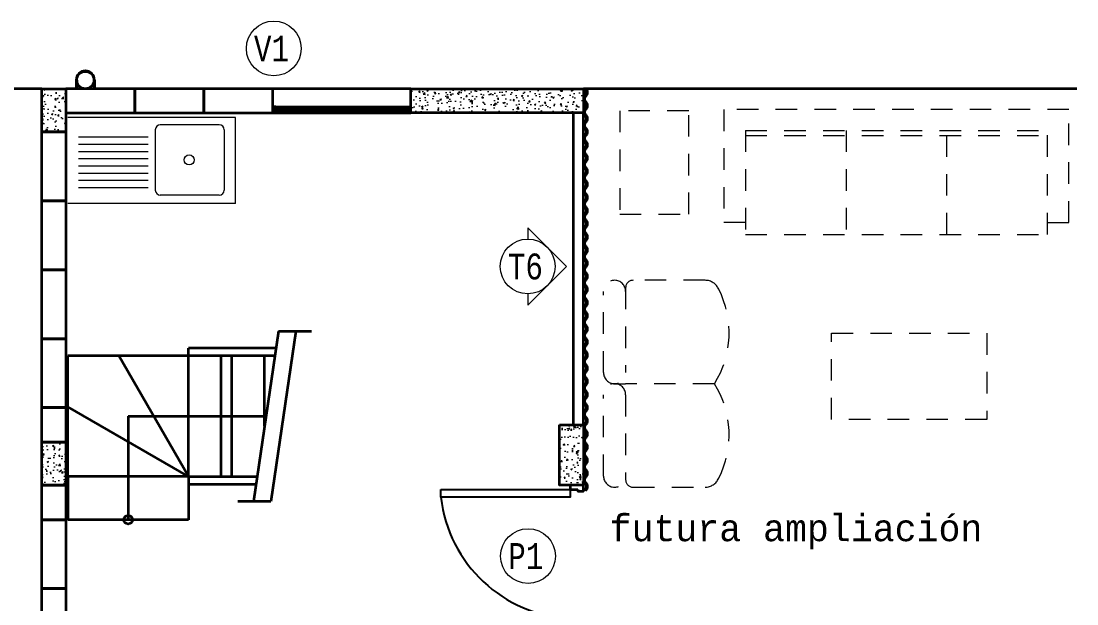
# Model space of a CAD drawing. Header units: metres. Extents: x -89 to 15, y -108 to -10.
# Drawn here: x -27.53 to -21.41, y -64.09 to -60.71 of the extents above; entities that cross this region are included whole.
import ezdxf

# ---------------------------------------------------------------- set-up
doc = ezdxf.new("R2010")
doc.units = ezdxf.units.M
doc.header["$LTSCALE"] = 5
doc.header["$MEASUREMENT"] = 0
doc.linetypes.add('HIDDEN', pattern=[0.375, 0.25, -0.125])
for name, color, linetype, lineweight in [('A-ANNO-SYMB', 3, 'Continuous', 18), ('A-ANNO-TEXT', 3, 'Continuous', 18), ('A-DOOR-FULL', 4, 'Continuous', 25), ('A-FLOR-LEVL', 7, 'Continuous', 35), ('A-FLOR-OVHD', 3, 'HIDDEN', 18), ('A-FLOR-PATT', 8, 'Continuous', 18), ('A-FURN', 8, 'Continuous', 18), ('A-GLAZ-FULL', 4, 'Continuous', 25), ('A-WALL-FULL', 7, 'Continuous', 35)]:
    doc.layers.add(name, color=color, linetype=linetype, lineweight=lineweight)
doc.styles.add('E-ROMANS', font='romans.shx', dxfattribs={"width": 0.8})
doc.styles.add('planta 2$0$COTAS', font='romans.shx', dxfattribs={"height": 0.07})

msp = doc.modelspace()

# ---------------------------------------------------------------- hatches: boundary and pattern name
at = {"layer": 'A-FLOR-PATT'}
h = msp.add_hatch(dxfattribs=at)
h.set_pattern_fill('AR-CONC', color=256, scale=0.0005, style=0)
h.set_pattern_definition([(50, (-0.01, 20), (0.091092334, -0.00796954), [0.009525, -0.104775]), (355, (-0.01, 20), (-0.01762141, 0.09552832), [0.00762, -0.08382]), (100.451, (-0.00241, 19.99934), (0.07347125, 0.08755834), [0.008095, -0.089045]), (46.1842, (-0.01, 20.0254), (0.13553952, -0.02102116), [0.0142875, -0.1571625]), (96.6356, (0.0013, 20.02365), (0.11870212, 0.12371278), [0.0121425, -0.1335675]), (351.184, (-0.01, 20.0254), (0.1187023, 0.12371256), [0.01143, -0.12573]), (21, (0.0027, 20.01905), (0.07580744, -0.05113276), [0.009525, -0.104775]), (326, (0.0027, 20.01905), (0.03090101, 0.09209398), [0.00762, -0.08382]), (71.4514, (0.00902, 20.01479), (0.106708245, 0.04096143), [0.008095, -0.089045]), (37.5, (-0.01, 20), (0.001544302, 0.04227752), [0, -0.082804, 0, -0.08509, 0, -0.0841375]), (7.5, (-0.01, 20), (0.033409831, 0.050090287), [0, -0.048514, 0, -0.080899, 0, -0.0320675]), (327.5, (-0.03832, 20), (0.067795298, -0.002864372), [0, -0.03175, 0, -0.09906, 0, -0.131445]), (317.5, (-0.05102, 20), (0.07406459, 0.012713246), [0, -0.041275, 0, -0.065786, 0, -0.093345])])
h.paths.add_polyline_path([(-27.4146, -61.3509), (-27.2746, -61.3509), (-27.2746, -61.1009), (-27.4146, -61.1009)])
h = msp.add_hatch(dxfattribs=at)
h.set_pattern_fill('AR-CONC', color=256, scale=0.0005, style=0)
h.set_pattern_definition([(50, (8.19, 25.9), (0.091092334, -0.00796954), [0.009525, -0.104775]), (355, (8.19, 25.9), (-0.01762141, 0.09552832), [0.00762, -0.08382]), (100.451, (8.19759, 25.89934), (0.07347125, 0.08755834), [0.008095, -0.089045]), (46.1842, (8.19, 25.9254), (0.13553952, -0.02102116), [0.0142875, -0.1571625]), (96.6356, (8.2013, 25.92365), (0.11870212, 0.12371278), [0.0121425, -0.1335675]), (351.184, (8.19, 25.9254), (0.1187023, 0.12371256), [0.01143, -0.12573]), (21, (8.2027, 25.91905), (0.07580744, -0.05113276), [0.009525, -0.104775]), (326, (8.2027, 25.91905), (0.03090101, 0.09209398), [0.00762, -0.08382]), (71.4514, (8.20902, 25.91479), (0.106708245, 0.04096143), [0.008095, -0.089045]), (37.5, (8.19, 25.9), (0.001544302, 0.04227752), [0, -0.082804, 0, -0.08509, 0, -0.0841375]), (7.5, (8.19, 25.9), (0.033409831, 0.050090287), [0, -0.048514, 0, -0.080899, 0, -0.0320675]), (327.5, (8.16168, 25.9), (0.067795298, -0.002864372), [0, -0.03175, 0, -0.09906, 0, -0.131445]), (317.5, (8.14898, 25.9), (0.07406459, 0.012713246), [0, -0.041275, 0, -0.065786, 0, -0.093345])])
h.paths.add_polyline_path([(-25.2746, -61.1009), (-25.2746, -61.2409), (-24.2746, -61.2409), (-24.2746, -61.1009)])
for points in [[(-26.0751, -61.2047), (-26.0751, -61.2309), (-26.0585, -61.2309), (-26.0585, -61.2284), (-26.0726, -61.2284), (-26.0726, -61.2072), (-26.0585, -61.2072), (-26.0585, -61.2047)], [(-26.0585, -61.2072), (-26.0585, -61.2047), (-26.0751, -61.2047), (-26.0751, -61.2309), (-26.0585, -61.2309), (-26.0585, -61.2284), (-26.0726, -61.2284), (-26.0726, -61.2072)], [(-25.2746, -61.2047), (-25.2746, -61.2309), (-25.2913, -61.2309), (-25.2913, -61.2284), (-25.2771, -61.2284), (-25.2771, -61.2072), (-25.2913, -61.2072), (-25.2913, -61.2047)], [(-25.2912, -61.2072), (-25.2912, -61.2047), (-25.2746, -61.2047), (-25.2746, -61.2309), (-25.2912, -61.2309), (-25.2912, -61.2284), (-25.2771, -61.2284), (-25.2771, -61.2072)]]:
    msp.add_hatch(color=256, dxfattribs=at).paths.add_polyline_path(points)
h = msp.add_hatch(dxfattribs=at)
h.set_pattern_fill('AR-CONC', color=256, scale=0.0005, style=0)
h.set_pattern_definition([(50, (8.99, 20), (0.091092334, -0.00796954), [0.009525, -0.104775]), (355, (8.99, 20), (-0.01762141, 0.09552832), [0.00762, -0.08382]), (100.451, (8.99759, 19.99934), (0.07347125, 0.08755834), [0.008095, -0.089045]), (46.1842, (8.99, 20.0254), (0.13553952, -0.02102116), [0.0142875, -0.1571625]), (96.6356, (9.0013, 20.02365), (0.11870212, 0.12371278), [0.0121425, -0.1335675]), (351.184, (8.99, 20.0254), (0.1187023, 0.12371256), [0.01143, -0.12573]), (21, (9.0027, 20.01905), (0.07580744, -0.05113276), [0.009525, -0.104775]), (326, (9.0027, 20.01905), (0.03090101, 0.09209398), [0.00762, -0.08382]), (71.4514, (9.00902, 20.01479), (0.106708245, 0.04096143), [0.008095, -0.089045]), (37.5, (8.99, 20), (0.001544302, 0.04227752), [0, -0.082804, 0, -0.08509, 0, -0.0841375]), (7.5, (8.99, 20), (0.033409831, 0.050090287), [0, -0.048514, 0, -0.080899, 0, -0.0320675]), (327.5, (8.96168, 20), (0.067795298, -0.002864372), [0, -0.03175, 0, -0.09906, 0, -0.131445]), (317.5, (8.94898, 20), (0.07406459, 0.012713246), [0, -0.041275, 0, -0.065786, 0, -0.093345])])
h.paths.add_polyline_path([(-24.2746, -63.0509), (-24.4146, -63.0509), (-24.4146, -63.4009), (-24.2746, -63.4009)])
h = msp.add_hatch(dxfattribs=at)
h.set_pattern_fill('AR-CONC', color=256, scale=0.0005, style=0)
h.set_pattern_definition([(50, (-0.01, 20), (0.091092334, -0.00796954), [0.009525, -0.104775]), (355, (-0.01, 20), (-0.01762141, 0.09552832), [0.00762, -0.08382]), (100.451, (-0.00241, 19.99934), (0.07347125, 0.08755834), [0.008095, -0.089045]), (46.1842, (-0.01, 20.0254), (0.13553952, -0.02102116), [0.0142875, -0.1571625]), (96.6356, (0.0013, 20.02365), (0.11870212, 0.12371278), [0.0121425, -0.1335675]), (351.184, (-0.01, 20.0254), (0.1187023, 0.12371256), [0.01143, -0.12573]), (21, (0.0027, 20.01905), (0.07580744, -0.05113276), [0.009525, -0.104775]), (326, (0.0027, 20.01905), (0.03090101, 0.09209398), [0.00762, -0.08382]), (71.4514, (0.00902, 20.01479), (0.106708245, 0.04096143), [0.008095, -0.089045]), (37.5, (-0.01, 20), (0.001544302, 0.04227752), [0, -0.082804, 0, -0.08509, 0, -0.0841375]), (7.5, (-0.01, 20), (0.033409831, 0.050090287), [0, -0.048514, 0, -0.080899, 0, -0.0320675]), (327.5, (-0.03832, 20), (0.067795298, -0.002864372), [0, -0.03175, 0, -0.09906, 0, -0.131445]), (317.5, (-0.05102, 20), (0.07406459, 0.012713246), [0, -0.041275, 0, -0.065786, 0, -0.093345])])
h.paths.add_polyline_path([(-27.4146, -63.4009), (-27.2746, -63.4009), (-27.2746, -63.1509), (-27.4146, -63.1509)])

# ---------------------------------------------------------------- linework, layer by layer
at = {"layer": 'A-ANNO-SYMB'}
for p, q in [((-24.5982, -61.9074), (-24.3735, -62.1321)), ((-24.5982, -61.9074), (-24.5982, -61.9732)), ((-24.5982, -62.3567), (-24.3735, -62.1321)), ((-24.5982, -62.2909), (-24.5982, -62.3567))]:
    msp.add_line(p, q, dxfattribs=at)
for centre in [(-26.07, -60.8676), (-24.5982, -62.1321), (-24.5962, -63.8119)]:
    msp.add_circle(centre, 0.1589, dxfattribs=at)
at = {"layer": 'A-DOOR-FULL'}
msp.add_lwpolyline([(-25.1016, -63.4259), (-24.3516, -63.4259), (-24.3516, -63.4709), (-25.1016, -63.4709)], close=True, dxfattribs=at)
msp.add_arc((-24.3085, -63.3786), 0.7984, 186.63627, 266.90667, dxfattribs=at)
at = {"layer": 'A-FLOR-LEVL'}
for p, q in [((-27.2646, -62.6959), (-27.2646, -62.6509)), ((-26.9687, -62.6509), (-27.2646, -62.6509)), ((-27.2646, -62.9468), (-27.2646, -62.6509)), ((-26.5646, -62.6509), (-26.9687, -62.6509)), ((-26.5646, -63.3509), (-26.9687, -62.6509)), ((-26.5646, -63.3509), (-26.5646, -62.6509)), ((-26.3746, -63.3509), (-26.3746, -62.6509)), ((-26.3138, -63.3509), (-26.3138, -62.6509)), ((-26.1238, -63.0584), (-26.1238, -62.6509)), ((-26.5646, -63.3509), (-27.2646, -62.9468)), ((-27.2646, -63.3509), (-27.2646, -62.9468)), ((-26.9146, -63.0009), (-26.1154, -63.0009)), ((-26.9146, -63.0009), (-26.9146, -63.6009)), ((-26.5646, -63.3509), (-27.2646, -63.3509))]:
    msp.add_line(p, q, dxfattribs=at)
msp.add_circle((-26.9146, -63.6009), 0.025, dxfattribs=at)
at = {"layer": 'A-FLOR-OVHD', "ltscale": 0.1}
for p, q in [((-23.4607, -61.2213), (-23.4607, -61.8779)), ((-21.4607, -61.2213), (-23.4607, -61.2213)), ((-21.4607, -61.8779), (-21.4607, -61.2213)), ((-23.3362, -61.3429), (-23.3362, -61.9461)), ((-23.3362, -61.3429), (-21.5851, -61.3429)), ((-23.3362, -61.3716), (-21.5851, -61.3716)), ((-22.7525, -61.3429), (-22.7525, -61.9461)), ((-22.1688, -61.9461), (-22.1688, -61.3429)), ((-21.5851, -61.9461), (-21.5851, -61.3429)), ((-23.3362, -61.9461), (-21.5851, -61.9461)), ((-23.5696, -62.2123), (-23.9873, -62.2123)), ((-24.1588, -62.748), (-24.1588, -62.2766)), ((-24.0302, -62.2552), (-24.0302, -62.748)), ((-24.0945, -62.8123), (-24.0302, -62.8123)), ((-23.5159, -62.8123), (-24.0302, -62.8123)), ((-24.1588, -63.348), (-24.1588, -62.8766)), ((-24.0302, -62.8766), (-24.0302, -63.3694)), ((-23.9873, -63.4123), (-23.5696, -63.4123))]:
    msp.add_line(p, q, dxfattribs=at)
msp.add_lwpolyline([(-23.6646, -61.2288), (-24.0646, -61.2288), (-24.0646, -61.8288), (-23.6646, -61.8288)], close=True, dxfattribs=at)
at = {"layer": 'A-FLOR-OVHD', "ltscale": 0.1, "flags": 128}
for points in [[(-23.3362, -61.8779), (-23.4607, -61.8779)], [(-21.5851, -61.8779), (-21.4607, -61.8779)]]:
    msp.add_lwpolyline(points, dxfattribs=at)
at = {"layer": 'A-FLOR-OVHD', "ltscale": 0.1}
msp.add_lwpolyline([(-22.8368, -62.5192), (-21.9368, -62.5192), (-21.9368, -63.0192), (-22.8368, -63.0192), (-22.8368, -62.5192)], dxfattribs=at)
for centre, radius, start, end in [((-24.0945, -62.2766), 0.0643, 0, 180), ((-23.9873, -62.2552), 0.0429, 90, 180), ((-23.5696, -62.298), 0.0857, 23.57818, 90), ((-23.9846, -62.5162), 0.5544, 327.7159, 27.08845), ((-24.0945, -62.748), 0.0643, 180, 0), ((-24.0945, -62.8766), 0.0643, 0, 180), ((-23.9846, -63.1084), 0.5544, 332.91155, 32.2841), ((-24.0945, -63.348), 0.0643, 180, 0), ((-23.9873, -63.3694), 0.0429, 180, 270), ((-23.5696, -63.3266), 0.0857, 270, 336.42182)]:
    msp.add_arc(centre, radius, start, end, dxfattribs=at)
at = {"layer": 'A-FURN'}
for p, q in [((-26.2928, -61.267), (-27.2646, -61.267)), ((-26.2928, -61.767), (-26.2928, -61.267)), ((-26.7988, -61.3828), (-27.2023, -61.3828)), ((-26.7569, -61.3397), (-26.7569, -61.6888)), ((-26.7988, -61.4246), (-27.2023, -61.4246)), ((-26.7988, -61.4665), (-27.2023, -61.4665)), ((-26.7988, -61.5084), (-27.2023, -61.5084)), ((-26.7988, -61.5503), (-27.2023, -61.5503)), ((-26.7988, -61.5922), (-27.2023, -61.5922)), ((-26.7988, -61.6341), (-27.2023, -61.6341)), ((-26.7988, -61.676), (-27.2023, -61.676))]:
    msp.add_line(p, q, dxfattribs=at)
for points in [[(-26.386, -61.3106), (-26.7278, -61.3106)], [(-26.3569, -61.3397), (-26.3569, -61.6888)], [(-26.386, -61.7179), (-26.7278, -61.7179)], [(-26.2928, -61.767), (-27.2646, -61.767)]]:
    msp.add_lwpolyline(points, dxfattribs=at)
msp.add_circle((-26.5605, -61.5142), 0.0291, dxfattribs=at)
for centre, start, end in [((-26.7278, -61.3397), 90, 180), ((-26.386, -61.3397), 360, 90), ((-26.7278, -61.6888), 180, 270), ((-26.386, -61.6888), 270, 360)]:
    msp.add_arc(centre, 0.0291, start, end, dxfattribs=at)
at = {"layer": 'A-GLAZ-FULL'}
for p, q in [((-26.0585, -61.2047), (-26.0751, -61.2047)), ((-26.0726, -61.2284), (-26.0726, -61.2072)), ((-26.0585, -61.2284), (-26.0726, -61.2284)), ((-26.0685, -61.2244), (-26.0685, -61.2111)), ((-26.0685, -61.2111), (-26.0393, -61.2111)), ((-26.0685, -61.2244), (-26.0393, -61.2244)), ((-26.0601, -61.2047), (-25.2746, -61.2047)), ((-26.0601, -61.2309), (-25.2832, -61.2309)), ((-26.0585, -61.2072), (-26.0585, -61.2047)), ((-26.0585, -61.2309), (-26.0585, -61.2284)), ((-26.0493, -61.2153), (-25.3005, -61.2153)), ((-26.0493, -61.2203), (-26.0493, -61.2153)), ((-26.0493, -61.2203), (-25.3005, -61.2203)), ((-26.0393, -61.2153), (-26.0393, -61.2111)), ((-26.0393, -61.2244), (-26.0393, -61.2203)), ((-25.2813, -61.2111), (-25.3105, -61.2111)), ((-25.3105, -61.2153), (-25.3105, -61.2111)), ((-25.3105, -61.2244), (-25.3105, -61.2203)), ((-25.2813, -61.2244), (-25.3105, -61.2244)), ((-25.3005, -61.2153), (-25.3005, -61.2203)), ((-25.2832, -61.2072), (-25.2832, -61.2047)), ((-25.2832, -61.2284), (-25.2771, -61.2284)), ((-25.2832, -61.2309), (-25.2832, -61.2284)), ((-25.2813, -61.2244), (-25.2813, -61.2111)), ((-25.2771, -61.2072), (-25.2771, -61.2284)), ((-25.2746, -61.2047), (-25.2746, -61.2309))]:
    msp.add_line(p, q, dxfattribs=at)
at = {"layer": 'A-WALL-FULL'}
for p, q in [((-27.2152, -61.0509), (-27.2152, -61.1009)), ((-27.2122, -61.0509), (-27.2122, -61.1009)), ((-27.1122, -61.0509), (-27.1122, -61.1009)), ((-27.1092, -61.0509), (-27.1092, -61.1009)), ((-27.4146, -61.1009), (-30.2746, -61.1009)), ((-26.8746, -61.1009), (-27.2746, -61.1009)), ((-27.2746, -61.1009), (-27.2746, -61.2409)), ((-26.8746, -61.2409), (-26.8746, -61.1009)), ((-26.4746, -61.1009), (-26.8746, -61.1009)), ((-26.8746, -61.1009), (-26.8746, -61.2409)), ((-26.0746, -61.1009), (-26.4746, -61.1009)), ((-26.4746, -61.1009), (-26.4746, -61.2409)), ((-26.4746, -61.2409), (-26.4746, -61.1009)), ((-25.2746, -61.1009), (-26.0746, -61.1009)), ((-26.0746, -61.2409), (-26.0746, -61.1009)), ((-21.4146, -61.1009), (-24.2746, -61.1009)), ((-24.2655, -61.1035), (-24.2623, -61.0996)), ((-27.2746, -61.2409), (-26.8746, -61.2409)), ((-26.8746, -61.2409), (-26.4746, -61.2409)), ((-26.4746, -61.2409), (-26.0746, -61.2409)), ((-26.0746, -61.2409), (-25.2746, -61.2409)), ((-24.3335, -63.0509), (-24.3335, -61.2409)), ((-24.2746, -63.0509), (-24.2749, -61.2409)), ((-27.4146, -61.3509), (-27.2746, -61.3509)), ((-27.4146, -61.7509), (-27.4146, -61.3509)), ((-27.2746, -61.3509), (-27.2746, -61.7509)), ((-27.4146, -61.7509), (-27.2746, -61.7509)), ((-27.4146, -62.1509), (-27.4146, -61.7509)), ((-27.2746, -61.7509), (-27.4146, -61.7509)), ((-27.2746, -61.7509), (-27.2746, -62.1509)), ((-24.2655, -61.7893), (-24.2623, -61.7854)), ((-27.4146, -62.1509), (-27.2746, -62.1509)), ((-27.4146, -62.5509), (-27.4146, -62.1509)), ((-27.2746, -62.1509), (-27.4146, -62.1509)), ((-27.2746, -62.1509), (-27.2746, -62.5509)), ((-24.2655, -62.2084), (-24.2623, -62.2122)), ((-24.2655, -62.3225), (-24.2623, -62.3187)), ((-27.2746, -62.5509), (-27.4146, -62.5509)), ((-27.4146, -62.5509), (-27.2746, -62.5509)), ((-27.4146, -62.9509), (-27.4146, -62.5509)), ((-27.2746, -62.5509), (-27.2746, -62.9509)), ((-26.0574, -62.6059), (-26.5646, -62.6059)), ((-26.5646, -62.6509), (-26.5646, -62.6059)), ((-26.064, -62.6509), (-26.5646, -62.6509)), ((-24.2655, -62.8942), (-24.2623, -62.898)), ((-27.2746, -62.9509), (-27.4146, -62.9509)), ((-27.4146, -62.9509), (-27.2746, -62.9509)), ((-27.4146, -63.1509), (-27.4146, -62.9509)), ((-27.2746, -62.9509), (-27.2746, -63.1509)), ((-27.2746, -63.1509), (-27.4146, -63.1509)), ((-27.2746, -63.4009), (-27.4146, -63.4009)), ((-27.2746, -63.4009), (-27.4146, -63.4009)), ((-27.4146, -63.4009), (-27.2746, -63.4009)), ((-27.4146, -63.6009), (-27.4146, -63.4009)), ((-27.2746, -63.4009), (-27.2746, -63.6009)), ((-27.2646, -63.3509), (-27.2646, -63.6009)), ((-26.5646, -63.3509), (-26.1667, -63.3509)), ((-26.5646, -63.3509), (-26.5646, -63.3959)), ((-26.5646, -63.3509), (-26.5646, -63.3959)), ((-26.1733, -63.3959), (-26.5646, -63.3959)), ((-26.5646, -63.3959), (-26.5646, -63.6009)), ((-24.2655, -63.4274), (-24.2623, -63.4313)), ((-27.2746, -63.6009), (-27.4146, -63.6009)), ((-27.4146, -63.6009), (-27.2746, -63.6009)), ((-27.4146, -64.0009), (-27.4146, -63.6009)), ((-27.2746, -63.6009), (-27.2746, -64.0009)), ((-26.5646, -63.6009), (-27.2646, -63.6009)), ((-27.2746, -64.0009), (-27.4146, -64.0009)), ((-27.4146, -64.0009), (-27.2746, -64.0009)), ((-27.4146, -64.4009), (-27.4146, -64.0009)), ((-27.2746, -64.0009), (-27.2746, -64.4009))]:
    msp.add_line(p, q, dxfattribs=at)
for points in [[(-27.4146, -61.1009), (-27.2746, -61.1009), (-27.2746, -61.3509), (-27.4146, -61.3509)], [(-25.2746, -61.1009), (-24.2746, -61.1009), (-24.2746, -61.2409), (-25.2746, -61.2409)], [(-24.4146, -63.0509), (-24.2746, -63.0509), (-24.2746, -63.4009), (-24.4146, -63.4009)], [(-27.4146, -63.1509), (-27.2746, -63.1509), (-27.2746, -63.4009), (-27.4146, -63.4009)]]:
    msp.add_lwpolyline(points, close=True, dxfattribs=at)
at = {"layer": 'A-WALL-FULL', "const_width": 0.001}
for points in [[(-24.2809, -61.2789), (-24.2749, -61.2789), (-24.2749, -61.2409), (-24.2809, -61.2409), (-24.2829, -61.2429), (-24.3139, -61.2429), (-24.325, -61.2429), (-24.3269, -61.2409), (-24.3329, -61.2409), (-24.3329, -61.2789), (-24.3269, -61.2789)], [(-24.2811, -63.0124), (-24.2751, -63.0124), (-24.2751, -63.0504), (-24.2811, -63.0504), (-24.283, -63.0484), (-24.3141, -63.0484), (-24.3251, -63.0484), (-24.3271, -63.0504), (-24.3331, -63.0504), (-24.3331, -63.0124), (-24.3271, -63.0124)]]:
    msp.add_lwpolyline(points, dxfattribs=at)
at = {"layer": 'A-WALL-FULL'}
for points in [[(-26.043, -62.5072), (-26.1878, -63.4946)], [(-25.9417, -62.5072), (-26.0865, -63.4946)], [(-26.043, -62.5072), (-25.8507, -62.5072)], [(-24.3066, -63.4009), (-24.3066, -63.4009), (-24.3516, -63.4009), (-24.3516, -63.4259), (-24.3066, -63.4259)], [(-24.3066, -63.4259), (-24.3066, -63.4359), (-24.2746, -63.4359), (-24.2746, -63.4009), (-24.3066, -63.4009)], [(-26.0865, -63.4946), (-26.2788, -63.4946)]]:
    msp.add_lwpolyline(points, dxfattribs=at)
msp.add_circle((-27.1622, -61.0509), 0.05, dxfattribs=at)
for centre, radius, start, end in [((-27.1622, -61.0509), 0.053, 0, 180), ((-24.2811, -61.1225), 0.0247, 309.42406, 50.57594), ((-24.2811, -61.1225), 0.0297, 309.42406, 50.57594), ((-24.2498, -61.1606), 0.0247, 129.42406, 230.57594), ((-24.2498, -61.1606), 0.0197, 129.42406, 230.57594), ((-24.2811, -61.1987), 0.0247, 309.42406, 50.57594), ((-24.2811, -61.1987), 0.0297, 309.42406, 50.57594), ((-24.2498, -61.2368), 0.0247, 129.42406, 230.57594), ((-24.2498, -61.2368), 0.0197, 129.42406, 230.57594), ((-24.2811, -61.2749), 0.0247, 309.42406, 50.57594), ((-24.2811, -61.2749), 0.0297, 309.42406, 50.57594), ((-24.2498, -61.313), 0.0247, 129.42406, 230.57594), ((-24.2498, -61.313), 0.0197, 129.42406, 230.57594), ((-24.2498, -61.3892), 0.0247, 129.42406, 230.57594), ((-24.2498, -61.3892), 0.0197, 129.42406, 230.57594), ((-24.2811, -61.3511), 0.0247, 309.42406, 50.57594), ((-24.2811, -61.3511), 0.0297, 309.42406, 50.57594), ((-24.2811, -61.4273), 0.0247, 309.42406, 50.57594), ((-24.2811, -61.4273), 0.0297, 309.42406, 50.57594), ((-24.2498, -61.4654), 0.0247, 129.42406, 230.57594), ((-24.2498, -61.4654), 0.0197, 129.42406, 230.57594), ((-24.2811, -61.5035), 0.0247, 309.42406, 50.57594), ((-24.2811, -61.5035), 0.0297, 309.42406, 50.57594), ((-24.2498, -61.5416), 0.0247, 129.42406, 230.57594), ((-24.2498, -61.5416), 0.0197, 129.42406, 230.57594), ((-24.2811, -61.5797), 0.0247, 309.42406, 50.57594), ((-24.2811, -61.5797), 0.0297, 309.42406, 50.57594), ((-24.2498, -61.6178), 0.0247, 129.42406, 230.57594), ((-24.2498, -61.6178), 0.0197, 129.42406, 230.57594), ((-24.2498, -61.694), 0.0247, 129.42406, 230.57594), ((-24.2498, -61.694), 0.0197, 129.42406, 230.57594), ((-24.2811, -61.6559), 0.0247, 309.42406, 50.57594), ((-24.2811, -61.6559), 0.0297, 309.42406, 50.57594), ((-24.2811, -61.7321), 0.0247, 309.42406, 50.57594), ((-24.2811, -61.7321), 0.0297, 309.42406, 50.57594), ((-24.2498, -61.7702), 0.0247, 129.42406, 230.57594), ((-24.2498, -61.7702), 0.0197, 129.42406, 230.57594), ((-24.2811, -61.8083), 0.0247, 309.42406, 50.57594), ((-24.2811, -61.8083), 0.0247, 309.42406, 50.57594), ((-24.2811, -61.8083), 0.0297, 309.42406, 50.57594), ((-24.2811, -61.8083), 0.0297, 309.42406, 50.57594), ((-24.2498, -61.8464), 0.0247, 129.42406, 230.57594), ((-24.2498, -61.8464), 0.0247, 129.42406, 230.57594), ((-24.2498, -61.8464), 0.0197, 129.42406, 230.57594), ((-24.2498, -61.8464), 0.0197, 129.42406, 230.57594), ((-24.2811, -61.8845), 0.0247, 309.42406, 50.57594), ((-24.2811, -61.8845), 0.0247, 309.42406, 50.57594), ((-24.2811, -61.8845), 0.0297, 309.42406, 50.57594), ((-24.2811, -61.8845), 0.0297, 309.42406, 50.57594), ((-24.2498, -61.9226), 0.0247, 129.42406, 230.57594), ((-24.2498, -61.9226), 0.0247, 129.42406, 230.57594), ((-24.2498, -61.9226), 0.0197, 129.42406, 230.57594), ((-24.2498, -61.9226), 0.0197, 129.42406, 230.57594), ((-24.2498, -61.9988), 0.0247, 129.42406, 230.57594), ((-24.2498, -61.9988), 0.0247, 129.42406, 230.57594), ((-24.2498, -61.9988), 0.0197, 129.42406, 230.57594), ((-24.2498, -61.9988), 0.0197, 129.42406, 230.57594), ((-24.2811, -61.9607), 0.0247, 309.42406, 50.57594), ((-24.2811, -61.9607), 0.0247, 309.42406, 50.57594), ((-24.2811, -61.9607), 0.0297, 309.42406, 50.57594), ((-24.2811, -61.9607), 0.0297, 309.42406, 50.57594), ((-24.2498, -62.075), 0.0247, 129.42406, 230.57594), ((-24.2498, -62.075), 0.0247, 129.42406, 230.57594), ((-24.2811, -62.0369), 0.0247, 309.42406, 50.57594), ((-24.2811, -62.0369), 0.0247, 309.42406, 50.57594), ((-24.2811, -62.0369), 0.0297, 309.42406, 50.57594), ((-24.2811, -62.0369), 0.0297, 309.42406, 50.57594), ((-24.2498, -62.075), 0.0197, 129.42406, 230.57594), ((-24.2498, -62.075), 0.0197, 129.42406, 230.57594), ((-24.2811, -62.1131), 0.0247, 309.42406, 50.57594), ((-24.2811, -62.1131), 0.0247, 309.42406, 50.57594), ((-24.2811, -62.1131), 0.0297, 309.42406, 50.57594), ((-24.2811, -62.1131), 0.0297, 309.42406, 50.57594), ((-24.2498, -62.1512), 0.0247, 129.42406, 230.57594), ((-24.2498, -62.1512), 0.0247, 129.42406, 230.57594), ((-24.2498, -62.1512), 0.0197, 129.42406, 230.57594), ((-24.2498, -62.1512), 0.0197, 129.42406, 230.57594), ((-24.2811, -62.1893), 0.0247, 309.42406, 50.57594), ((-24.2811, -62.1893), 0.0247, 309.42406, 50.57594), ((-24.2811, -62.1893), 0.0297, 309.42406, 50.57594), ((-24.2811, -62.1893), 0.0297, 309.42406, 50.57594), ((-24.2498, -62.2274), 0.0247, 129.42406, 230.57594), ((-24.2498, -62.2274), 0.0197, 129.42406, 230.57594), ((-24.2498, -62.3036), 0.0247, 129.42406, 230.57594), ((-24.2498, -62.3036), 0.0197, 129.42406, 230.57594), ((-24.2811, -62.2655), 0.0247, 309.42406, 50.57594), ((-24.2811, -62.2655), 0.0297, 309.42406, 50.57594), ((-24.2498, -62.3797), 0.0247, 129.42406, 230.57594), ((-24.2498, -62.3798), 0.0247, 129.42406, 230.57594), ((-24.2811, -62.3416), 0.0247, 309.42406, 50.57594), ((-24.2811, -62.3417), 0.0247, 309.42406, 50.57594), ((-24.2811, -62.3416), 0.0297, 309.42406, 50.57594), ((-24.2811, -62.3417), 0.0297, 309.42406, 50.57594), ((-24.2498, -62.3797), 0.0197, 129.42406, 230.57594), ((-24.2498, -62.3798), 0.0197, 129.42406, 230.57594), ((-24.2811, -62.4178), 0.0247, 309.42406, 50.57594), ((-24.2811, -62.4179), 0.0247, 309.42406, 50.57594), ((-24.2811, -62.4178), 0.0297, 309.42406, 50.57594), ((-24.2811, -62.4179), 0.0297, 309.42406, 50.57594), ((-24.2498, -62.4559), 0.0247, 129.42406, 230.57594), ((-24.2498, -62.456), 0.0247, 129.42406, 230.57594), ((-24.2498, -62.4559), 0.0197, 129.42406, 230.57594), ((-24.2498, -62.456), 0.0197, 129.42406, 230.57594), ((-24.2811, -62.494), 0.0247, 309.42406, 50.57594), ((-24.2811, -62.4941), 0.0247, 309.42406, 50.57594), ((-24.2811, -62.494), 0.0297, 309.42406, 50.57594), ((-24.2811, -62.4941), 0.0297, 309.42406, 50.57594), ((-24.2498, -62.5321), 0.0247, 129.42406, 230.57594), ((-24.2498, -62.5322), 0.0247, 129.42406, 230.57594), ((-24.2498, -62.5321), 0.0197, 129.42406, 230.57594), ((-24.2498, -62.5322), 0.0197, 129.42406, 230.57594), ((-24.2498, -62.6083), 0.0247, 129.42406, 230.57594), ((-24.2498, -62.6084), 0.0247, 129.42406, 230.57594), ((-24.2498, -62.6083), 0.0197, 129.42406, 230.57594), ((-24.2498, -62.6084), 0.0197, 129.42406, 230.57594), ((-24.2811, -62.5702), 0.0247, 309.42406, 50.57594), ((-24.2811, -62.5703), 0.0247, 309.42406, 50.57594), ((-24.2811, -62.5702), 0.0297, 309.42406, 50.57594), ((-24.2811, -62.5703), 0.0297, 309.42406, 50.57594), ((-24.2498, -62.6845), 0.0247, 129.42406, 230.57594), ((-24.2498, -62.6846), 0.0247, 129.42406, 230.57594), ((-24.2811, -62.6464), 0.0247, 309.42406, 50.57594), ((-24.2811, -62.6465), 0.0247, 309.42406, 50.57594), ((-24.2811, -62.6464), 0.0297, 309.42406, 50.57594), ((-24.2811, -62.6465), 0.0297, 309.42406, 50.57594), ((-24.2498, -62.6845), 0.0197, 129.42406, 230.57594), ((-24.2498, -62.6846), 0.0197, 129.42406, 230.57594), ((-24.2811, -62.7226), 0.0247, 309.42406, 50.57594), ((-24.2811, -62.7227), 0.0247, 309.42406, 50.57594), ((-24.2811, -62.7226), 0.0297, 309.42406, 50.57594), ((-24.2811, -62.7227), 0.0297, 309.42406, 50.57594), ((-24.2498, -62.7607), 0.0247, 129.42406, 230.57594), ((-24.2498, -62.7608), 0.0247, 129.42406, 230.57594), ((-24.2498, -62.7607), 0.0197, 129.42406, 230.57594), ((-24.2498, -62.7608), 0.0197, 129.42406, 230.57594), ((-24.2811, -62.7988), 0.0247, 309.42406, 50.57594), ((-24.2811, -62.7989), 0.0247, 309.42406, 50.57594), ((-24.2811, -62.7988), 0.0297, 309.42406, 50.57594), ((-24.2811, -62.7989), 0.0297, 309.42406, 50.57594), ((-24.2498, -62.8369), 0.0247, 129.42406, 230.57594), ((-24.2498, -62.837), 0.0247, 129.42406, 230.57594), ((-24.2498, -62.8369), 0.0197, 129.42406, 230.57594), ((-24.2498, -62.837), 0.0197, 129.42406, 230.57594), ((-24.2811, -62.875), 0.0297, 309.42406, 50.57594), ((-24.2811, -62.8751), 0.0297, 309.42406, 50.57594), ((-24.2498, -62.9131), 0.0247, 129.42406, 230.57594), ((-24.2498, -62.9131), 0.0197, 129.42406, 230.57594), ((-24.2811, -62.875), 0.0247, 309.42406, 50.57594), ((-24.2811, -62.8751), 0.0247, 309.42406, 50.57594), ((-24.2498, -62.9893), 0.0247, 129.42406, 230.57594), ((-24.2498, -62.9893), 0.0197, 129.42406, 230.57594), ((-24.2811, -62.9512), 0.0247, 309.42406, 50.57594), ((-24.2811, -62.9512), 0.0297, 309.42406, 50.57594), ((-24.2811, -63.0274), 0.0247, 309.42406, 50.57594), ((-24.2811, -63.0274), 0.0297, 309.42406, 50.57594), ((-24.2498, -63.0655), 0.0247, 129.42406, 230.57594), ((-24.2498, -63.0655), 0.0197, 129.42406, 230.57594), ((-24.2811, -63.1036), 0.0247, 309.42406, 50.57594), ((-24.2811, -63.1036), 0.0297, 309.42406, 50.57594), ((-24.2498, -63.1417), 0.0247, 129.42406, 230.57594), ((-24.2498, -63.1417), 0.0197, 129.42406, 230.57594), ((-24.2811, -63.1798), 0.0297, 309.42406, 50.57594), ((-24.2498, -63.2179), 0.0247, 129.42406, 230.57594), ((-24.2498, -63.2179), 0.0197, 129.42406, 230.57594), ((-24.2811, -63.1798), 0.0247, 309.42406, 50.57594), ((-24.2498, -63.2941), 0.0247, 129.42406, 230.57594), ((-24.2498, -63.2941), 0.0197, 129.42406, 230.57594), ((-24.2811, -63.256), 0.0247, 309.42406, 50.57594), ((-24.2811, -63.256), 0.0297, 309.42406, 50.57594), ((-24.2811, -63.3322), 0.0247, 309.42406, 50.57594), ((-24.2811, -63.3322), 0.0297, 309.42406, 50.57594), ((-24.2498, -63.3703), 0.0247, 129.42406, 230.57594), ((-24.2498, -63.3703), 0.0197, 129.42406, 230.57594), ((-24.2811, -63.4084), 0.0247, 309.42406, 50.57594), ((-24.2811, -63.4084), 0.0297, 309.42406, 50.57594)]:
    msp.add_arc(centre, radius, start, end, dxfattribs=at)
msp.add_point((-27.3766, -63.4009), dxfattribs=at)

# ---------------------------------------------------------------- texts
at = {"layer": 'A-ANNO-TEXT', "char_height": 0.15, "width": 0.26085, "attachment_point": 1, "style": 'E-ROMANS'}
for s, insert in [('{\\fMonospac821 BT|b0|i0|c0|p49;V1}', (-26.1849, -60.7925)), ('{\\fMonospac821 BT|b0|i0|c0|p49;T6}', (-24.713, -62.0569)), ('{\\fMonospac821 BT|b0|i0|c0|p49;P1}', (-24.711, -63.7367))]:
    msp.add_mtext(s, dxfattribs=dict(at, insert=insert))
at = {"layer": 'A-FLOR-OVHD', "ltscale": 0.1, "insert": (-24.1232, -63.5756), "char_height": 0.15, "width": 2.868422, "attachment_point": 1, "style": 'planta 2$0$COTAS'}
msp.add_mtext('{\\fMonospac821 BT|b0|i0|c0|p49;futura ampliación}', dxfattribs=at)

doc.saveas('drawing.dxf')
